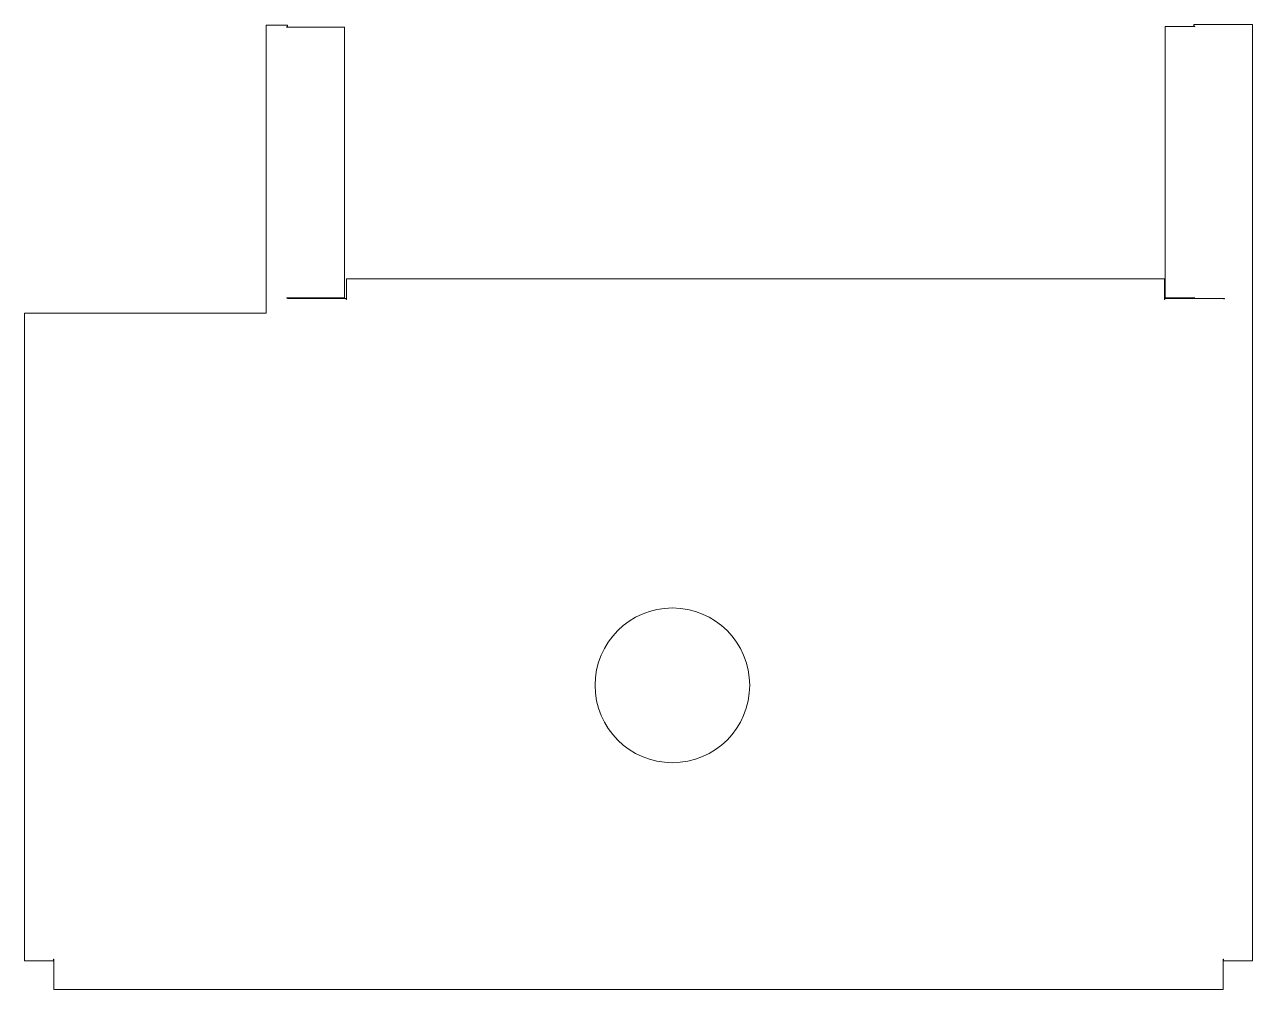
# Model space of a CAD drawing. Header units: millimetres. Extents: x -635 to 635, y -378 to 620.
import ezdxf

# ---------------------------------------------------------------- set-up
doc = ezdxf.new("R2010")
doc.units = ezdxf.units.MM

msp = doc.modelspace()

# ---------------------------------------------------------------- linework, layer by layer
at = {"color": 7, "linetype": 'Continuous', "lineweight": 15}
for p, q in [((-384.7, 619.8), (-384.7, 322)), ((-362.7, 619.8), (-384.7, 619.8)), ((-363.8, 618.2), (-362.7, 618.2)), ((-363.8, 617.8), (-363.8, 618.2)), ((-303.9, 617.8), (-363.8, 617.8)), ((-362.7, 618.2), (-362.7, 619.8)), ((-303.9, 617.8), (-303.9, 337.9)), ((545, 337.9), (545, 618.4)), ((545, 618.4), (575.8, 618.4)), ((574.7, 620.4), (574.7, 618.8)), ((635.3, 620.4), (574.7, 620.4)), ((575.8, 618.8), (574.7, 618.8)), ((575.8, 618.4), (575.8, 618.8)), ((635.3, -348), (635.3, 620.4)), ((-301.7, 357.3), (-301.7, 335.9)), ((544.3, 357.3), (-301.7, 357.3)), ((544.3, 335.9), (544.3, 357.3)), ((-363.8, 337.9), (-303.9, 337.9)), ((-363.8, 337.6), (-363.8, 337.9)), ((-362.7, 337.6), (-363.8, 337.6)), ((-362.7, 337), (-362.7, 337.6)), ((-302.1, 337), (-362.7, 337)), ((-302.1, 335.9), (-302.1, 337)), ((-301.7, 335.9), (-302.1, 335.9)), ((544.6, 335.9), (544.3, 335.9)), ((544.6, 337), (544.6, 335.9)), ((606.3, 337), (544.6, 337)), ((575.8, 337.9), (545, 337.9)), ((574.7, 337.6), (574.7, 337)), ((574.7, 337.6), (575.8, 337.6)), ((575.8, 337.6), (575.8, 337.9)), ((605.2, 336.6), (605.2, 337)), ((606.3, 336.6), (605.2, 336.6)), ((606.3, 337), (606.3, 336.6)), ((-634.7, 322), (-634.7, -348)), ((-384.7, 322), (-634.7, 322)), ((-634.7, -348), (-604.9, -348)), ((-604.9, -346.2), (-604.5, -346.2)), ((-604.9, -348), (-604.9, -346.2)), ((-604.5, -346.2), (-604.5, -377.5)), ((605.1, -346.2), (605.4, -346.2)), ((605.1, -377.5), (605.1, -346.2)), ((605.4, -346.2), (605.4, -348)), ((605.4, -348), (635.3, -348)), ((-604.5, -377.5), (605.1, -377.5))]:
    msp.add_line(p, q, dxfattribs=at)
msp.add_circle((35.3, -63), 80, dxfattribs=at)

doc.saveas('drawing.dxf')
